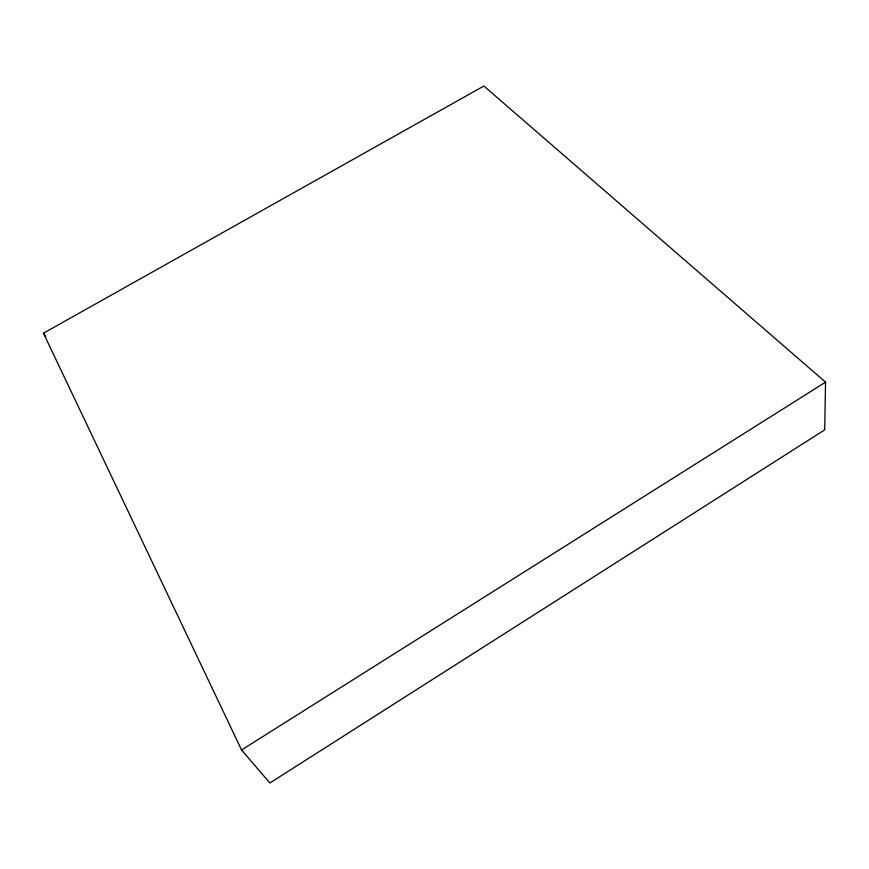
<?xml version="1.0" encoding="UTF-8"?>
<svg xmlns="http://www.w3.org/2000/svg" width="869" height="869" viewBox="0 0 869 869"><rect width="100%" height="100%" fill="white"/><g stroke="black" fill="none" stroke-linecap="round" stroke-linejoin="round"><path stroke-width="1.3" d="M825.55 382.154L824.714 429.851L269.89 782.98L241.549 749.98L43.45 333.196L483.87 86.02L825.55 382.154L241.549 749.98M43.45 333.196L45.775 336.466"/></g></svg>
